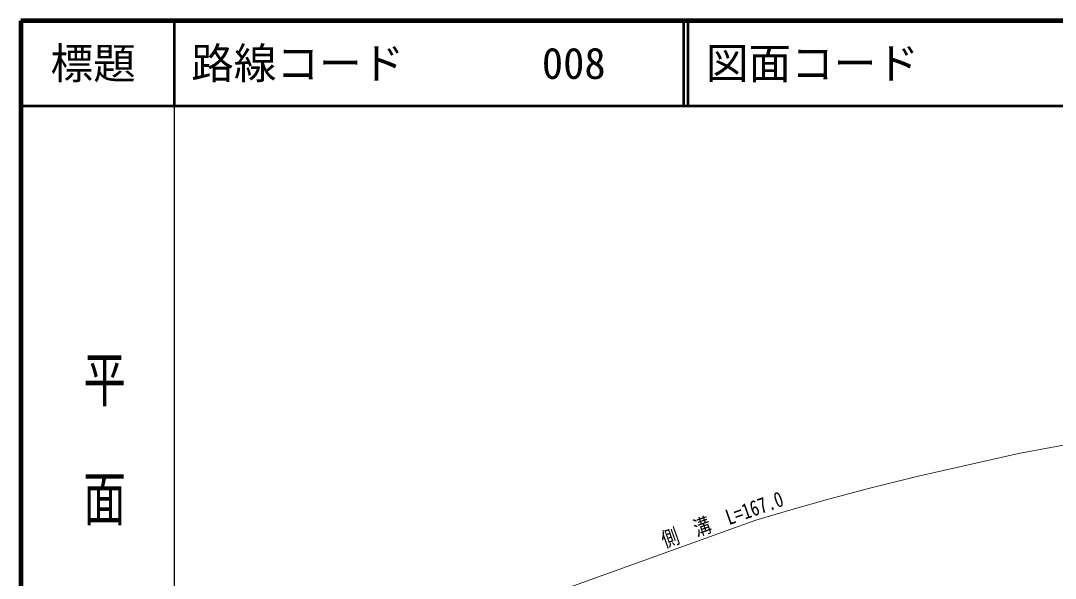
# Model space of a CAD drawing. Units: millimetres at full size, sheet at 1:1000; details may follow other scales. Extents: x 40000 to 680000, y 20000 to 380000.
# Drawn here: x 40000 to 161376, y 314516 to 380000 of the extents above; entities that cross this region are included whole.
import ezdxf
from ezdxf.enums import TextEntityAlignment as Align

# ---------------------------------------------------------------- set-up
doc = ezdxf.new("R2010")
doc.units = ezdxf.units.MM
doc.header["$LTSCALE"] = 1000
for name, color, linetype, lineweight in [('M-STR-HTXT', 7, 'Continuous', 13), ('M-TTL', 2, 'Continuous', 140), ('M-TTL-BAND', 7, 'Continuous', 25), ('M-TTL-LINE', 7, 'Continuous', 50)]:
    doc.layers.add(name, color=color, linetype=linetype, lineweight=lineweight)
doc.layers.add('M-TTL-TXT', color=7, linetype='Continuous')
doc.styles.add('@ＭＳ ゴシック', font='')
doc.styles.add('ＭＳ ゴシック', font='')
doc.styles.get('@ＭＳ ゴシック').set_extended_font_data('@MS Gothic')
doc.styles.get('ＭＳ ゴシック').set_extended_font_data('MS Gothic')

msp = doc.modelspace()

# ---------------------------------------------------------------- linework, layer by layer
at = {"layer": 'M-STR-HTXT'}
msp.add_lwpolyline([(89511, 308175), (98571, 311355), (122775, 320105), (126229, 321329), (130360, 322570), (134786, 323811), (139617, 325099), (145138, 326479), (157062, 329155), (164654, 330566), (177333, 332545), (189402, 333993), (200423, 334843), (211600, 335396), (220262, 335445), (229187, 335243), (264377, 334360)], dxfattribs=at)
at = {"layer": 'M-TTL'}
for p, q in [((40000, 380000), (40000, 20000)), ((680000, 380000), (40000, 380000))]:
    msp.add_line(p, q, dxfattribs=at)
at = {"layer": 'M-TTL-BAND'}
msp.add_line((58000, 370000), (58000, 20000), dxfattribs=at)
at = {"layer": 'M-TTL-LINE'}
for p, q in [((58000, 380000), (58000, 370000)), ((117750, 380000), (117750, 370000)), ((118250, 380000), (118250, 370000)), ((40000, 370000), (680000, 370000))]:
    msp.add_line(p, q, dxfattribs=at)

# ---------------------------------------------------------------- texts
at = {"layer": 'M-STR-HTXT', "style": 'ＭＳ ゴシック', "width": 0.8}
msp.add_text('側\u3000溝\u3000L=167.0', height=1833, rotation=19.513, dxfattribs=at).set_placement((122792, 320057), align=Align.BOTTOM_CENTER)
at = {"layer": 'M-TTL-BAND', "style": '@ＭＳ ゴシック', "width": 1.4}
msp.add_text('平  面  図', height=3666, rotation=270, dxfattribs=at).set_placement((49777, 306475), align=Align.MIDDLE_RIGHT)
at = {"layer": 'M-TTL-TXT', "style": 'ＭＳ ゴシック'}
msp.add_text('標題', height=3666, dxfattribs=at).set_placement((48500, 375000), align=Align.MIDDLE_CENTER)
for s, p in [('路線コード', (60000, 375000)), ('008', (101142, 375000)), ('図面コード', (120380, 375000))]:
    msp.add_text(s, height=3666, dxfattribs=at).set_placement(p, align=Align.MIDDLE_LEFT)

doc.saveas('drawing.dxf')
